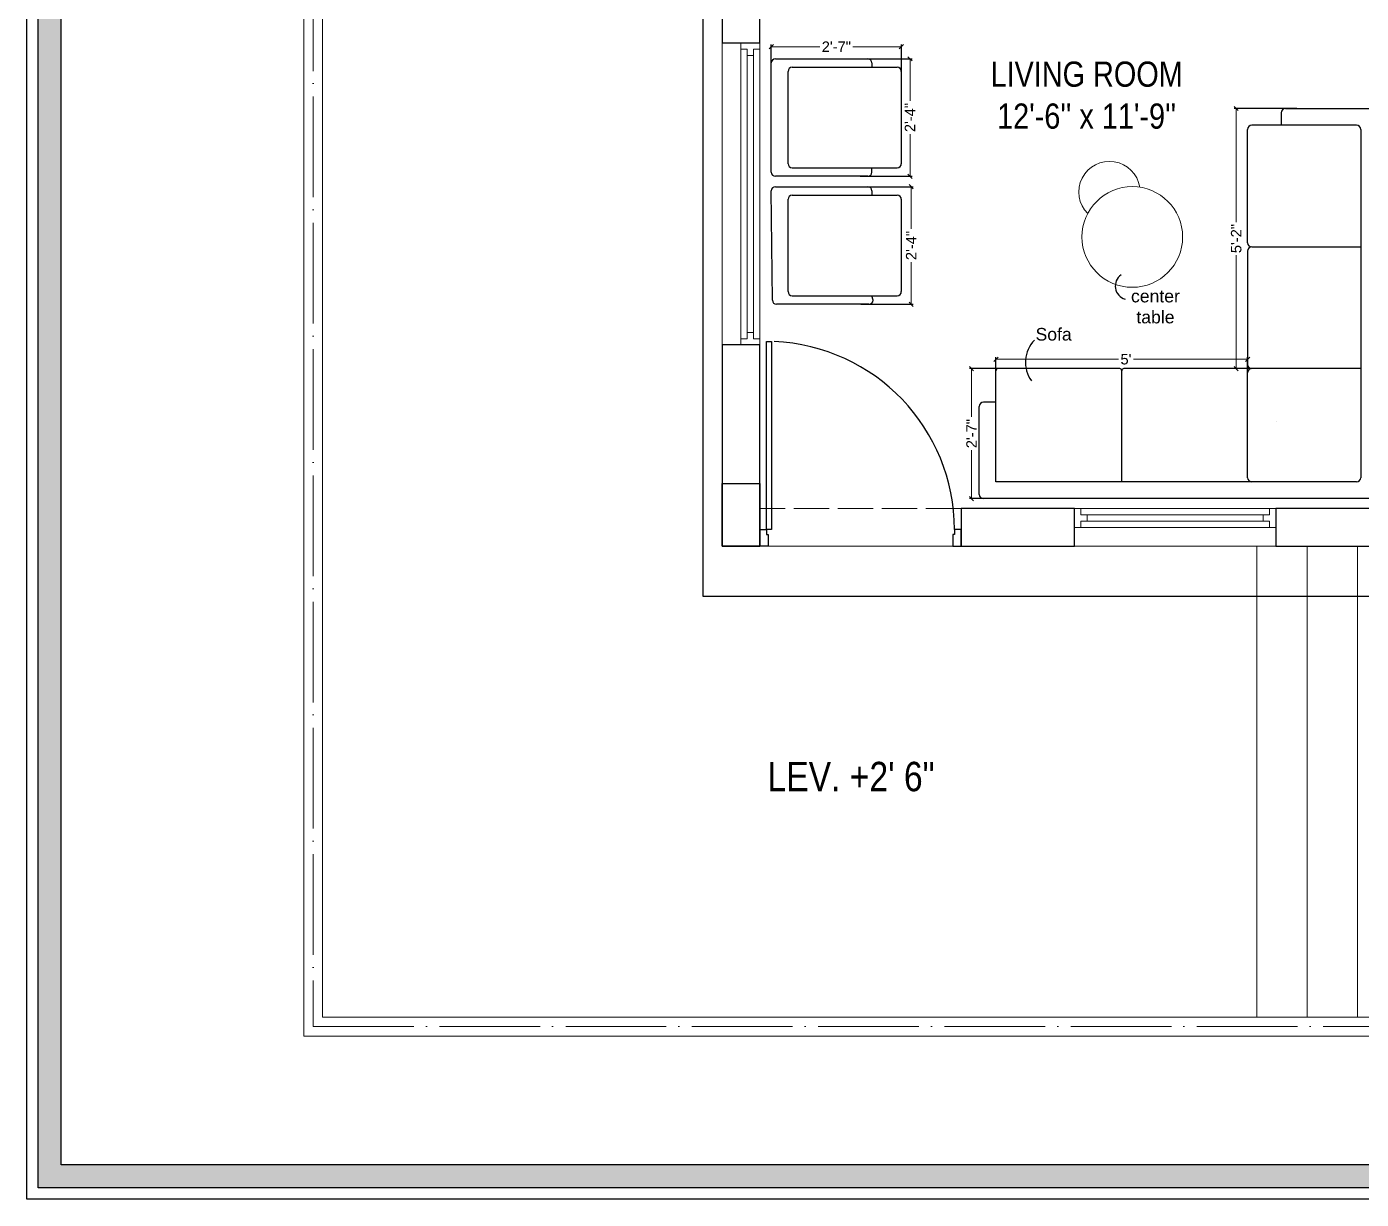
# Model space of a CAD drawing. Header units: millimetres. Extents: x 56222 to 3066687, y -650199 to -121287.
# Drawn here: x 154337.2 to 154655.4, y -179286.2 to -179006.7 of the extents above; entities that cross this region are included whole.
import ezdxf

# ---------------------------------------------------------------- set-up
doc = ezdxf.new("R2010")
doc.units = ezdxf.units.MM
doc.header["$MEASUREMENT"] = 0
doc.header["$PDMODE"] = 35
doc.linetypes.add('ACAD_ISO02W100', pattern=[15, 12, -3])
doc.linetypes.add('ACAD_ISO04W100', pattern=[30, 24, -3, 0, -3])
doc.layers.get('Defpoints').update_dxf_attribs({"color": 220})
for name, color, linetype in [('AR DOOR', 40, 'Continuous'), ('AR ELE-5', 134, 'Continuous'), ('GROUND FLOOR  ( Text )', 251, 'Continuous')]:
    doc.layers.add(name, color=color, linetype=linetype)
for name, color, linetype, lineweight in [('COLUMN', 1, 'Continuous', 30), ('dim05', 1, 'Continuous', 13), ('FUR', 250, 'Continuous', 0), ('FURNITURE', 32, 'Continuous', 9), ('GROUND FLOOR', 7, 'Continuous', 9), ('GROUND FLOOR  ( PLINE )', 251, 'Continuous', 30), ('GROUND FLOOR ( DW_RAIL )', 7, 'Continuous', 9), ('Labelling', 1, 'Continuous', 25), ('NAME PLATE', 7, 'Continuous', 25), ('wall', 7, 'Continuous', 30)]:
    doc.layers.add(name, color=color, linetype=linetype, lineweight=lineweight)
doc.layers.add('XX~SLAB ( PLINE )', color=251, linetype='Continuous', plot=False)
doc.styles.add('Arial', font='arial.ttf')
doc.styles.add("Cn_BT_0'-0", font='swissc.ttf')
doc.styles.get("Standard").update_dxf_attribs({"font": 'arial.ttf', "height": 6})
doc.styles.add('style4', font='ARIALN.TTF')
doc.dimstyles.new('ISO-25', dxfattribs={"dimtxt": 2.5, "dimasz": 1, "dimexe": 0.5, "dimexo": 1, "dimtad": 0, "dimdec": 1, "dimlunit": 4, "dimtxsty": 'Standard', "dimblk": 'OBLIQUE', "dimcen": 2.5, "dimclrd": 1, "dimclre": 1, "dimclrt": 5, "dimadec": 0, "dimazin": 0, "dimtfac": 1, "dimtdec": 1, "dimtmove": 0, "dimatfit": 3, "dimfxl": 1, "dimlwd": -1, "dimarcsym": 0})

# ---------------------------------------------------------------- blocks, each defined once
blk = doc.blocks.new('LAYOUT FILE')
at = {"layer": 'NAME PLATE', "true_color": 0xd39e00}
h = blk.add_hatch(color=42, dxfattribs=at)
h.paths.add_polyline_path([(3346889.83, -513806.18), (3346889.83, -514260.7), (3347535.56, -514260.7), (3347535.56, -513806.18)])
h.paths.add_polyline_path([(3346894.36, -513810.71), (3347531.03, -513810.71), (3347531.03, -514256.17), (3346894.36, -514256.17)], flags=16)
at = {"layer": 'NAME PLATE', "color": 42, "true_color": 0xd39e00}
for points in [[(3346887.56, -513803.91), (3347537.83, -513803.91), (3347537.83, -514262.96), (3346887.56, -514262.96)], [(3346889.83, -513806.18), (3347535.56, -513806.18), (3347535.56, -514260.7), (3346889.83, -514260.7)], [(3346894.36, -513810.71), (3347531.03, -513810.71), (3347531.03, -514256.17), (3346894.36, -514256.17)]]:
    blk.add_lwpolyline(points, close=True, dxfattribs=at)
blk = doc.blocks.new('*U257')
for points in [[(0, 0), (0, 1120), (30, 1120), (30, 0)], [(-40, 0), (0, 0), (0, -30), (10, -30), (10, -100), (-40, -100)], [(1160, 0), (1120, 0), (1120, -30), (1110, -30), (1110, -100), (1160, -100)]]:
    blk.add_lwpolyline(points, close=True)
at = {"layer": 'AR ELE-5', "linetype": 'ByBlock', "ltscale": 15}
blk.add_arc((-1.6, -0.7), 1121.6, 0.03474, 87.62699, dxfattribs=at)
blk = doc.blocks.new('_Oblique')
at = {"layer": 'wall', "color": 0, "lineweight": -2}
blk.add_line((-0.5, -0.5), (0.5, 0.5), dxfattribs=at)
blk = doc.blocks.new('*D276')
at = {"layer": 'Defpoints', "color": 0, "transparency": 16777216}
for p in [(154628.28, -179085.95), (154568.28, -179096.76), (154628.28, -179096.76)]:
    blk.add_point(p, dxfattribs=at)
at = {"layer": 'dim05', "color": 1, "linetype": 'Continuous', "lineweight": -2, "transparency": 16777216}
for p, q in [((154568.28, -179095.76), (154568.28, -179085.45)), ((154628.28, -179095.76), (154628.28, -179085.45))]:
    blk.add_line(p, q, dxfattribs=at)
at = {"layer": 'dim05', "color": 1, "linetype": 'Continuous', "transparency": 16777216}
for p, q in [((154568.28, -179085.95), (154597.51, -179085.95)), ((154628.28, -179085.95), (154601.06, -179085.95))]:
    blk.add_line(p, q, dxfattribs=at)
at = {"layer": 'dim05', "color": 1, "transparency": 16777216, "rotation": 180}
blk.add_blockref('_Oblique', (154568.28, -179085.95), dxfattribs=at)
at = {"layer": 'dim05', "color": 1, "transparency": 16777216}
blk.add_blockref('_Oblique', (154628.28, -179085.95), dxfattribs=at)
at = {"layer": 'dim05', "color": 5, "lineweight": 25, "transparency": 16777216, "insert": (154599.28, -179085.95), "char_height": 2.5, "attachment_point": 5, "style": 'Arial'}
blk.add_mtext("5'", dxfattribs=at)
blk = doc.blocks.new('*D277')
at = {"layer": 'Defpoints', "color": 0, "transparency": 16777216}
for p in [(154625.57, -179026.17), (154641.03, -179026.17), (154625.57, -179088.17)]:
    blk.add_point(p, dxfattribs=at)
at = {"layer": 'dim05', "color": 1, "linetype": 'Continuous', "lineweight": -2, "transparency": 16777216}
for p, q in [((154640.03, -179026.17), (154625.07, -179026.17)), ((154626.57, -179088.17), (154626.07, -179088.17))]:
    blk.add_line(p, q, dxfattribs=at)
at = {"layer": 'dim05', "color": 1, "linetype": 'Continuous', "transparency": 16777216}
for p, q in [((154625.57, -179026.17), (154625.57, -179053.22)), ((154625.57, -179088.17), (154625.57, -179061.12))]:
    blk.add_line(p, q, dxfattribs=at)
at = {"layer": 'dim05', "color": 1, "transparency": 16777216}
for p, rotation in [((154625.57, -179026.17), 90), ((154625.57, -179088.17), 270)]:
    blk.add_blockref('_Oblique', p, dxfattribs=dict(at, rotation=rotation))
at = {"layer": 'dim05', "color": 5, "lineweight": 25, "transparency": 16777216, "insert": (154625.57, -179057.17), "char_height": 2.5, "attachment_point": 5, "rotation": 90, "style": 'Arial'}
blk.add_mtext('5\'-2"', dxfattribs=at)
blk = doc.blocks.new('*D278')
at = {"layer": 'Defpoints', "color": 0, "transparency": 16777216}
for p in [(154562.46, -179088.17), (154573.22, -179088.17), (154574.67, -179119.17)]:
    blk.add_point(p, dxfattribs=at)
at = {"layer": 'dim05', "color": 1, "linetype": 'Continuous', "lineweight": -2, "transparency": 16777216}
for p, q in [((154572.22, -179088.17), (154561.96, -179088.17)), ((154573.67, -179119.17), (154561.96, -179119.17))]:
    blk.add_line(p, q, dxfattribs=at)
at = {"layer": 'dim05', "color": 1, "linetype": 'Continuous', "transparency": 16777216}
for p, q in [((154562.46, -179088.17), (154562.46, -179099.7)), ((154562.46, -179119.17), (154562.46, -179107.64))]:
    blk.add_line(p, q, dxfattribs=at)
at = {"layer": 'dim05', "color": 1, "transparency": 16777216}
for p, rotation in [((154562.46, -179088.17), 90), ((154562.46, -179119.17), 270)]:
    blk.add_blockref('_Oblique', p, dxfattribs=dict(at, rotation=rotation))
at = {"layer": 'dim05', "color": 5, "lineweight": 25, "transparency": 16777216, "insert": (154562.46, -179103.67), "char_height": 2.5, "attachment_point": 5, "rotation": 90, "style": 'Arial'}
blk.add_mtext('2\'-7"', dxfattribs=at)
blk = doc.blocks.new('*D299')
at = {"layer": 'Defpoints', "color": 0, "transparency": 16777216}
for p in [(154545.73, -179011.43), (154514.73, -179021.39), (154545.73, -179021.39)]:
    blk.add_point(p, dxfattribs=at)
at = {"layer": 'dim05', "color": 1, "linetype": 'Continuous', "lineweight": -2, "transparency": 16777216}
for p, q in [((154514.73, -179020.39), (154514.73, -179010.93)), ((154545.73, -179020.39), (154545.73, -179010.93))]:
    blk.add_line(p, q, dxfattribs=at)
at = {"layer": 'dim05', "color": 1, "linetype": 'Continuous', "transparency": 16777216}
for p, q in [((154514.73, -179011.43), (154526.26, -179011.43)), ((154545.73, -179011.43), (154534.19, -179011.43))]:
    blk.add_line(p, q, dxfattribs=at)
at = {"layer": 'dim05', "color": 1, "transparency": 16777216, "rotation": 180}
blk.add_blockref('_Oblique', (154514.73, -179011.43), dxfattribs=at)
at = {"layer": 'dim05', "color": 1, "transparency": 16777216}
blk.add_blockref('_Oblique', (154545.73, -179011.43), dxfattribs=at)
at = {"layer": 'dim05', "color": 5, "lineweight": 25, "transparency": 16777216, "insert": (154530.23, -179011.43), "char_height": 2.5, "attachment_point": 5, "style": 'Arial'}
blk.add_mtext('2\'-7"', dxfattribs=at)
blk = doc.blocks.new('*D300')
at = {"layer": 'Defpoints', "color": 0, "transparency": 16777216}
for p in [(154534.9, -179014.31), (154534.9, -179042.31), (154547.8, -179042.31)]:
    blk.add_point(p, dxfattribs=at)
at = {"layer": 'dim05', "color": 1, "linetype": 'Continuous', "lineweight": -2, "transparency": 16777216}
for p, q in [((154535.9, -179014.31), (154548.3, -179014.31)), ((154535.9, -179042.31), (154548.3, -179042.31))]:
    blk.add_line(p, q, dxfattribs=at)
at = {"layer": 'dim05', "color": 1, "linetype": 'Continuous', "transparency": 16777216}
for p, q in [((154547.8, -179014.31), (154547.8, -179024.34)), ((154547.8, -179042.31), (154547.8, -179032.28))]:
    blk.add_line(p, q, dxfattribs=at)
at = {"layer": 'dim05', "color": 1, "transparency": 16777216}
for p, rotation in [((154547.8, -179014.31), 90), ((154547.8, -179042.31), 270)]:
    blk.add_blockref('_Oblique', p, dxfattribs=dict(at, rotation=rotation))
at = {"layer": 'dim05', "color": 5, "lineweight": 25, "transparency": 16777216, "insert": (154547.8, -179028.31), "char_height": 2.5, "attachment_point": 5, "rotation": 90, "style": 'Arial'}
blk.add_mtext('2\'-4"', dxfattribs=at)
blk = doc.blocks.new('*D301')
at = {"layer": 'Defpoints', "color": 0, "transparency": 16777216}
for p in [(154535.68, -179044.81), (154535.04, -179072.83), (154548.07, -179072.83)]:
    blk.add_point(p, dxfattribs=at)
at = {"layer": 'dim05', "color": 1, "linetype": 'Continuous', "lineweight": -2, "transparency": 16777216}
for p, q in [((154536.68, -179044.81), (154548.57, -179044.81)), ((154536.04, -179072.83), (154548.57, -179072.83))]:
    blk.add_line(p, q, dxfattribs=at)
at = {"layer": 'dim05', "color": 1, "linetype": 'Continuous', "transparency": 16777216}
for p, q in [((154548.07, -179044.81), (154548.07, -179054.85)), ((154548.07, -179072.83), (154548.07, -179062.79))]:
    blk.add_line(p, q, dxfattribs=at)
at = {"layer": 'dim05', "color": 1, "transparency": 16777216}
for p, rotation in [((154548.07, -179044.81), 90), ((154548.07, -179072.83), 270)]:
    blk.add_blockref('_Oblique', p, dxfattribs=dict(at, rotation=rotation))
at = {"layer": 'dim05', "color": 5, "lineweight": 25, "transparency": 16777216, "insert": (154548.07, -179058.82), "char_height": 2.5, "attachment_point": 5, "rotation": 90, "style": 'Arial'}
blk.add_mtext('2\'-4"', dxfattribs=at)

msp = doc.modelspace()

# ---------------------------------------------------------------- linework, layer by layer
at = {"layer": 'COLUMN'}
msp.add_lwpolyline([(154502.9979, -179115.5332), (154511.9979, -179115.5332), (154511.9979, -179130.5332), (154502.9979, -179130.5332)], close=True, dxfattribs=at)
at = {"layer": 'FUR'}
msp.add_line((154635.2772, -179100.8445), (154635.2772, -179100.8445), dxfattribs=at)
at = {"layer": 'FURNITURE', "lineweight": 30}
for p, q in [((154515.7254, -179014.3139), (154537.7254, -179014.3139)), ((154514.7254, -179041.3139), (154514.7254, -179015.3139)), ((154518.7254, -179039.3139), (154518.7254, -179017.3139)), ((154519.7254, -179016.3139), (154544.7254, -179016.3139)), ((154538.7254, -179015.3139), (154538.7254, -179016.3139)), ((154545.7254, -179017.3139), (154545.7254, -179039.3139)), ((154636.282, -179027.1707), (154636.282, -179030.1707)), ((154637.282, -179026.1707), (154658.282, -179026.1707)), ((154651.282, -179030.1707), (154629.282, -179030.1707)), ((154654.282, -179030.1707), (154651.282, -179030.1707)), ((154628.282, -179058.1707), (154628.282, -179031.1707)), ((154655.282, -179031.1707), (154655.282, -179114.1707)), ((154537.7254, -179042.3139), (154515.7254, -179042.3139)), ((154519.7254, -179040.3139), (154522.7254, -179040.3139)), ((154522.7254, -179040.3139), (154544.7254, -179040.3139)), ((154538.7254, -179041.3139), (154538.7254, -179040.3139)), ((154514.9896, -179071.8315), (154514.7254, -179045.814)), ((154515.7254, -179044.814), (154537.7254, -179044.814)), ((154538.7254, -179045.814), (154538.7254, -179046.814)), ((154518.7254, -179069.814), (154518.7254, -179047.814)), ((154519.7254, -179046.814), (154544.7254, -179046.814)), ((154545.7254, -179047.814), (154545.7254, -179069.814)), ((154628.282, -179060.1707), (154628.282, -179087.1707)), ((154629.282, -179059.1707), (154655.282, -179059.1707)), ((154519.7254, -179070.814), (154522.7254, -179070.814)), ((154522.7254, -179070.814), (154544.7254, -179070.814)), ((154538.9896, -179071.8315), (154538.7254, -179070.814)), ((154537.9896, -179072.8315), (154515.9896, -179072.8315)), ((154568.282, -179115.1707), (154568.282, -179088.6707)), ((154597.782, -179088.1707), (154568.782, -179088.1707)), ((154598.282, -179115.1707), (154598.282, -179088.6707)), ((154655.282, -179088.1707), (154598.782, -179088.1707)), ((154628.282, -179114.1707), (154628.282, -179089.1707)), ((154564.282, -179118.1707), (154564.282, -179097.1707)), ((154568.282, -179096.1707), (154565.282, -179096.1707)), ((154654.282, -179115.1707), (154568.282, -179115.1707)), ((154658.282, -179119.1707), (154565.282, -179119.1707))]:
    msp.add_line(p, q, dxfattribs=at)
at = {"layer": 'FURNITURE'}
msp.add_circle((154600.7935, -179056.7884, 0.0693), 12, dxfattribs=at)
at = {"layer": 'FURNITURE', "lineweight": 30}
for centre, radius, start, end in [((154515.7254, -179015.3139), 1, 90, 180), ((154537.7254, -179015.3139), 1, 0, 90), ((154519.7254, -179017.3139), 1, 90, 180), ((154544.7254, -179017.3139), 1, 0, 90), ((154637.282, -179027.1707), 1, 90, 180), ((154629.282, -179031.1707), 1, 90, 180), ((154654.282, -179031.1707), 1, 0, 90), ((154519.7254, -179039.3139), 1, 180, 270), ((154544.7254, -179039.3139), 1, 270, 0), ((154515.7254, -179041.3139), 1, 180, 270), ((154537.7254, -179041.3139), 1, 270, 0), ((154515.7254, -179045.814), 1, 90, 180), ((154537.7254, -179045.814), 1, 0, 90), ((154519.7254, -179047.814), 1, 90, 180), ((154544.7254, -179047.814), 1, 0, 90), ((154629.282, -179058.1707), 1, 180, 270), ((154629.282, -179060.1707), 1, 90, 180), ((154515.9896, -179071.8315), 1, 180, 270), ((154519.7254, -179069.814), 1, 180, 270), ((154537.9896, -179071.8315), 1, 270, 0), ((154544.7254, -179069.814), 1, 270, 0), ((154629.282, -179087.1707), 1, 180, 270), ((154568.782, -179088.6707), 0.5, 90, 180), ((154597.782, -179088.6707), 0.5, 0, 90), ((154598.782, -179088.6707), 0.5, 90, 180), ((154629.282, -179089.1707), 1, 90, 180), ((154565.282, -179097.1707), 1, 90, 180), ((154629.282, -179114.1707), 1, 180, 270), ((154629.282, -179114.1707), 1, 180, 270), ((154654.282, -179114.1707), 1, 270, 0), ((154565.282, -179118.1707), 1, 180, 270)]:
    msp.add_arc(centre, radius, start, end, dxfattribs=at)
at = {"layer": 'FURNITURE'}
msp.add_arc((154595.357, -179046.0905, 0.0693), 7.3133, 9.197776, 224.680269, dxfattribs=at)
at = {"layer": 'GROUND FLOOR'}
for p, q in [((154403.2479, -178780.2832), (154403.2479, -179247.2832)), ((154407.7479, -178784.7832), (154407.7479, -179242.7832)), ((154502.9979, -178838.0332), (154502.9979, -179130.5332)), ((154511.9979, -178971.5332), (154511.9979, -179130.5332)), ((154511.9979, -179010.5332), (154502.9979, -179010.5332)), ((154511.9979, -179082.5332), (154502.9979, -179082.5332)), ((154661.9979, -179121.5332), (154559.9979, -179121.5332)), ((154559.9979, -179121.5332), (154559.9979, -179130.5332)), ((154586.9979, -179130.5332), (154586.9979, -179121.5332)), ((154634.9979, -179130.5332), (154634.9979, -179121.5332)), ((154903.4979, -179130.5332), (154502.9979, -179130.5332)), ((154630.4979, -179130.5332), (154630.4979, -179242.7832)), ((154642.4979, -179130.5332), (154642.4979, -179242.7832)), ((154654.4979, -179130.5332), (154654.4979, -179242.7832)), ((154407.7479, -179242.7832), (154903.4979, -179242.7832)), ((154403.2479, -179247.2832), (154903.4979, -179247.2832))]:
    msp.add_line(p, q, dxfattribs=at)
at = {"layer": 'GROUND FLOOR', "linetype": 'ACAD_ISO02W100', "ltscale": 0.7}
msp.add_line((154559.9979, -179121.5332), (154511.9979, -179121.5332), dxfattribs=at)
at = {"layer": 'GROUND FLOOR', "color": 1, "linetype": 'ACAD_ISO04W100'}
msp.add_lwpolyline([(154903.4979, -178782.5332), (154405.4979, -178782.5332), (154405.4979, -179245.0332), (154903.4979, -179245.0332)], dxfattribs=at)
at = {"layer": 'GROUND FLOOR', "color": 1, "linetype": 'ACAD_ISO02W100', "ltscale": 0.7}
msp.add_lwpolyline([(154661.9979, -179130.5332), (154661.9979, -179142.5332), (154498.4979, -179142.5332), (154498.4979, -178820.0332), (154903.4979, -178820.0332)], dxfattribs=at)
at = {"layer": 'GROUND FLOOR  ( PLINE )'}
for points in [[(154511.9979, -178980.5332), (154571.9979, -178980.5332), (154571.9979, -178976.0332), (154511.9979, -178976.0332), (154511.9979, -178940.0332), (154502.9979, -178940.0332), (154502.9979, -179010.5332), (154511.9979, -179010.5332)], [(154666.4979, -179048.0332), (154708.4979, -179048.0332), (154708.4979, -179025.5332), (154703.9979, -179025.5332), (154703.9979, -179043.5332), (154666.4979, -179043.5332), (154666.4979, -179025.5332), (154661.9979, -179025.5332), (154661.9979, -179121.5332), (154634.9979, -179121.5332), (154634.9979, -179130.5332), (154666.4979, -179130.5332)], [(154511.9979, -179082.5332), (154502.9979, -179082.5332), (154502.9979, -179130.5332), (154511.9979, -179130.5332)], [(154586.9979, -179121.5332), (154559.9979, -179121.5332), (154559.9979, -179130.5332), (154586.9979, -179130.5332)]]:
    msp.add_lwpolyline(points, close=True, dxfattribs=at)
at = {"layer": 'GROUND FLOOR ( DW_RAIL )'}
for points in [[(154511.9979, -179082.5332), (154511.9979, -179081.0332), (154510.4979, -179081.0332), (154510.4979, -179079.5332), (154508.9979, -179079.5332), (154508.9979, -179013.5332), (154510.4979, -179013.5332), (154510.4979, -179012.0332), (154511.9979, -179012.0332), (154511.9979, -179010.5332), (154507.4979, -179010.5332), (154507.4979, -179012.0332), (154508.9979, -179012.0332), (154508.9979, -179013.5332), (154510.4979, -179013.5332), (154510.4979, -179079.5332), (154508.9979, -179079.5332), (154508.9979, -179081.0332), (154507.4979, -179081.0332), (154507.4979, -179082.5332), (154511.9979, -179082.5332), (154511.9979, -179010.5332), (154507.4979, -179010.5332), (154507.4979, -179082.5332)], [(154634.9979, -179121.5332), (154633.4979, -179121.5332), (154633.4979, -179123.0332), (154631.9979, -179123.0332), (154631.9979, -179124.5332), (154589.9979, -179124.5332), (154589.9979, -179123.0332), (154588.4979, -179123.0332), (154588.4979, -179121.5332), (154586.9979, -179121.5332), (154586.9979, -179126.0332), (154588.4979, -179126.0332), (154588.4979, -179124.5332), (154589.9979, -179124.5332), (154589.9979, -179123.0332), (154631.9979, -179123.0332), (154631.9979, -179124.5332), (154633.4979, -179124.5332), (154633.4979, -179126.0332), (154634.9979, -179126.0332), (154634.9979, -179121.5332), (154586.9979, -179121.5332), (154586.9979, -179126.0332), (154634.9979, -179126.0332)]]:
    msp.add_lwpolyline(points, close=True, dxfattribs=at)
at = {"layer": 'Labelling', "color": 1}
for centre, radius, start, end in [((154599.9786, -179068.4933), 3.2545, 125.238788, 253.810216), ((154583.0174, -179086.6557, -0.0006), 7.6935, 136.518449, 215.391369)]:
    msp.add_arc(centre, radius, start, end, dxfattribs=at)
at = {"layer": 'XX~SLAB ( PLINE )'}
msp.add_lwpolyline([(154498.4979, -178820.0332), (154903.4979, -178820.0331), (154903.4979, -179130.5332), (154894.4979, -179130.5332), (154894.4979, -179112.5332), (154808.9979, -179112.5332), (154808.9979, -179130.5332), (154661.9979, -179130.5332), (154661.9979, -179142.5332), (154498.4979, -179142.5332)], close=True, dxfattribs=at)

# ---------------------------------------------------------------- block references
at = {"layer": 'AR DOOR', "linetype": 'ByBlock', "lineweight": -2, "extrusion": (0, 0, -1), "xscale": -0.04000000000002399, "yscale": 0.04000000000002399, "zscale": -0.04000000000002399}
msp.add_blockref('*U257', (-154513.5979, -179126.5332), dxfattribs=at)
at = {"layer": 'NAME PLATE', "lineweight": 0, "xscale": 1.209046105522275, "yscale": 1.209046105522275, "zscale": 1.209046105522275}
msp.add_blockref('LAYOUT FILE', (-3892204.1738, 442481.4308, 0.1256), dxfattribs=at)

# ---------------------------------------------------------------- texts
at = {"layer": 'GROUND FLOOR  ( Text )', "insert": (154589.9024, -179023.0111), "char_height": 6, "attachment_point": 5, "style": "Cn_BT_0'-0"}
msp.add_mtext("LIVING ROOM\\P12'-6'' x 11'-9''", dxfattribs=at)
at = {"layer": 'GROUND FLOOR  ( Text )', "color": 1, "insert": (154533.7412, -179185.4646), "char_height": 7, "attachment_point": 5, "style": "Cn_BT_0'-0"}
msp.add_mtext('LEV. +2\' 6"', dxfattribs=at)
at = {"layer": 'Labelling', "color": 1, "char_height": 3, "width": 33.454272, "attachment_point": 5, "style": 'style4'}
for s, insert in [('\\A1;{\\fArial|b0|i0|c0|p34;center \\Ptable}', (154606.3102, -179073.4036)), ('\\A1;{\\fArial|b0|i0|c0|p34;Sofa }', (154582.0359, -179080.0034, -0.0006))]:
    msp.add_mtext(s, dxfattribs=dict(at, insert=insert))

# ---------------------------------------------------------------- dimensions: what is measured, and where the dimension line sits
at = {"layer": 'dim05', "color": 27, "lineweight": 25, "true_color": 0x7d5120}
dim = msp.add_linear_dim(base=(154545.7254, -179011.432), p1=(154514.7254, -179021.3867), p2=(154545.7254, -179021.3867), dimstyle='ISO-25', override={"dimtxsty": 'Arial'}, dxfattribs=at)
dim.commit()
dim.dimension.update_dxf_attribs({"geometry": '*D299', "text_midpoint": (154530.2254, -179011.432)})
for base, p1, p2, picture, middle in [((154547.8026, -179042.3139), (154534.898, -179014.3139), (154534.898, -179042.3139), '*D300', (154547.8026, -179028.3139)), ((154625.5739, -179026.1707), (154625.5739, -179088.1707), (154641.0347, -179026.1707), '*D277', (154625.5739, -179057.1707)), ((154548.0668, -179072.8315), (154535.6798, -179044.814), (154535.0367, -179072.8315), '*D301', (154548.0668, -179058.8227)), ((154562.4603, -179088.1707), (154574.6705, -179119.1707), (154573.2196, -179088.1707), '*D278', (154562.4603, -179103.6707))]:
    dim = msp.add_linear_dim(base=base, p1=p1, p2=p2, angle=90, dimstyle='ISO-25', override={"dimtxsty": 'Arial'}, dxfattribs=at)
    dim.commit()
    dim.dimension.update_dxf_attribs({"geometry": picture, "text_midpoint": middle})
dim = msp.add_linear_dim(base=(154628.282, -179085.9477), p1=(154568.282, -179096.7566), p2=(154628.282, -179096.7566), dimstyle='ISO-25', override={"dimtxsty": 'Arial'}, dxfattribs=at)
dim.commit()
dim.dimension.update_dxf_attribs({"geometry": '*D276', "text_midpoint": (154599.282, -179085.9477), "dimtype": 160})

doc.saveas('drawing.dxf')
